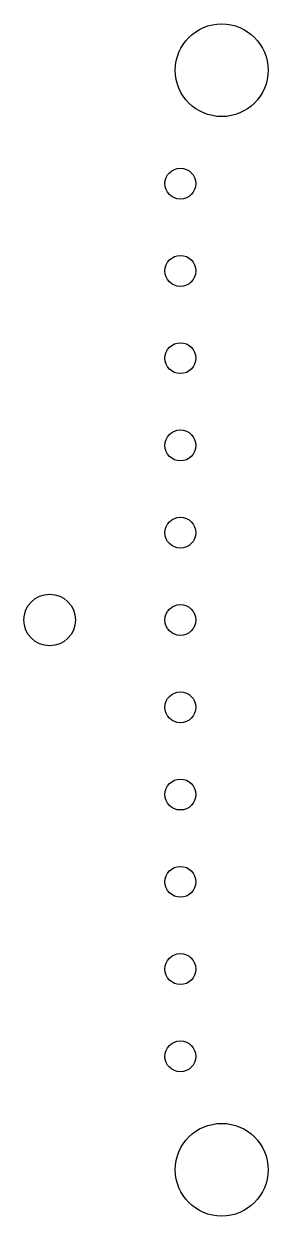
# Model space of a CAD drawing. Header units: inches. Extents: x 0.1 to 3.36, y -1.47 to -0.1.
# Drawn here: x 3.081 to 3.36, y -1.47 to -0.104 of the extents above.
import ezdxf

# ---------------------------------------------------------------- set-up
doc = ezdxf.new("R2010")
doc.units = ezdxf.units.IN
doc.header["$MEASUREMENT"] = 0
doc.layers.add('F.Fab', color=9, linetype='CONTINUOUS', true_color=0xafafaf)

msp = doc.modelspace()

# ---------------------------------------------------------------- linework, layer by layer
at = {"layer": 'F.Fab'}
for centre, radius in [((3.3071, -0.1575), 0.0531), ((3.2598, -0.2874), 0.0177), ((3.2598, -0.3874), 0.0177), ((3.2598, -0.4874), 0.0177), ((3.2598, -0.5874), 0.0177), ((3.2598, -0.6874), 0.0177), ((3.1102, -0.7874), 0.0295), ((3.2598, -0.7874), 0.0177), ((3.2598, -0.8874), 0.0177), ((3.2598, -0.9874), 0.0177), ((3.2598, -1.0874), 0.0177), ((3.2598, -1.1874), 0.0177), ((3.2598, -1.2874), 0.0177), ((3.3071, -1.4173), 0.0531)]:
    msp.add_circle(centre, radius, dxfattribs=at)

doc.saveas('drawing.dxf')
